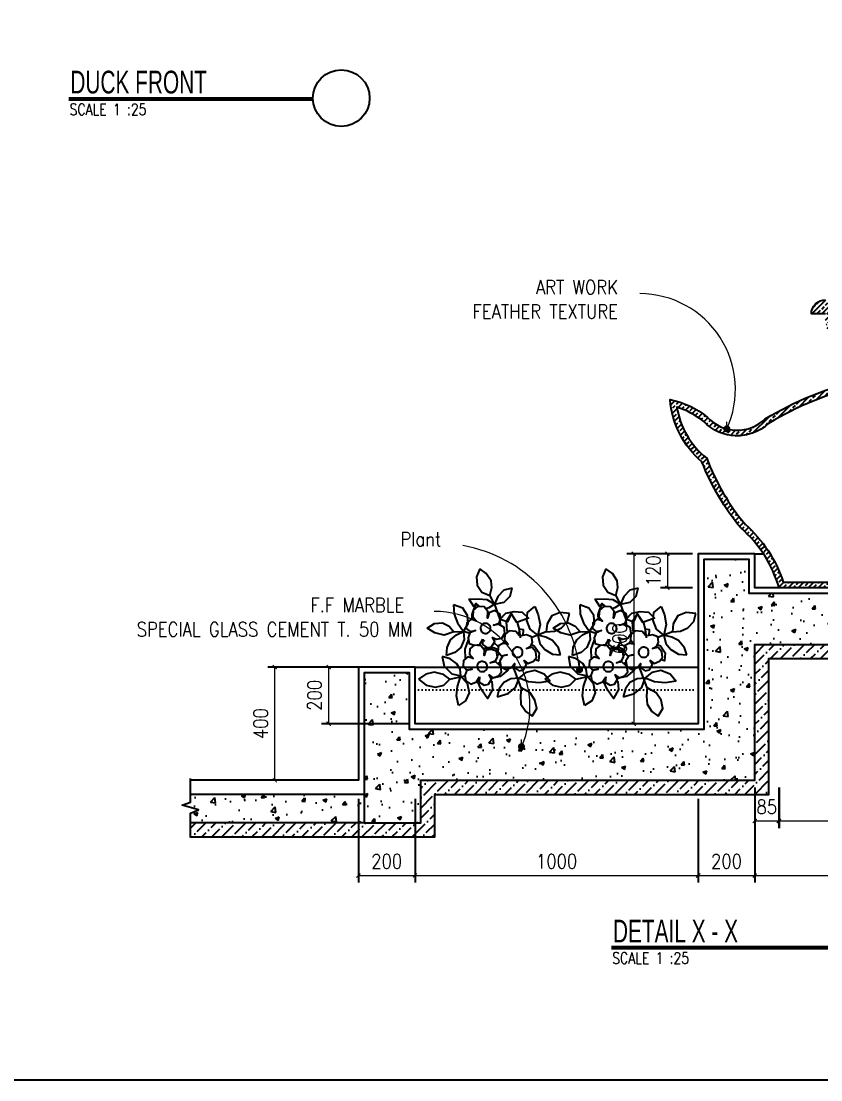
# Model space of a CAD drawing. Header units: millimetres. Extents: x -73920 to 111210, y -48963 to 87920.
# Drawn here: x 25629 to 28453, y -17319 to -13580 of the extents above; entities that cross this region are included whole.
import ezdxf
from ezdxf.enums import TextEntityAlignment as Align
from ezdxf.lldxf.tags import DXFTag

# ---------------------------------------------------------------- set-up
doc = ezdxf.new("R2010")
doc.units = ezdxf.units.MM
doc.header["$LTSCALE"] = 100
doc.header["$MEASUREMENT"] = 0
doc.linetypes.add('DOT2', pattern=[0.125, 0, -0.125])
doc.layers.add('A-DIM', color=76, linetype='Continuous', lineweight=0)
for name, color, linetype in [('A-HATCH', 251, 'Continuous'), ('A-STR', 4, 'Continuous'), ('DINDING', 20, 'Continuous'), ('KOP', 7, 'Continuous'), ('pohon', 3, 'Continuous'), ('POTONGAN', 5, 'Continuous'), ('text', 5, 'Continuous'), ('water', 150, 'DOT2')]:
    doc.layers.add(name, color=color, linetype=linetype)
doc.styles.add('DIM25', font='simplex.shx', dxfattribs={"width": 0.85, "height": 50})
doc.styles.add('W-100', font='SIMPLEX.SHX', dxfattribs={"width": 0.8, "height": 100})
tags = doc.linetypes.add('DASHDOT', pattern=[1, 0.5, -0.25, 0, -0.25]).pattern_tags.tags
tags[10:11] = [DXFTag(74, 4), DXFTag(75, 0), DXFTag(340, '0'), DXFTag(46, 1.0), DXFTag(50, 0.0), DXFTag(44, 0.0), DXFTag(45, 0.0)]
tags[8:9] = [DXFTag(74, 4), DXFTag(75, 0), DXFTag(340, '0'), DXFTag(46, 1.0), DXFTag(50, 0.0), DXFTag(44, 0.0), DXFTag(45, 0.0)]
tags[6:7] = [DXFTag(74, 4), DXFTag(75, 0), DXFTag(340, '0'), DXFTag(46, 1.0), DXFTag(50, 0.0), DXFTag(44, 0.0), DXFTag(45, 0.0)]
tags[4:5] = [DXFTag(74, 4), DXFTag(75, 0), DXFTag(340, '0'), DXFTag(46, 1.0), DXFTag(50, 0.0), DXFTag(44, 0.0), DXFTag(45, 0.0)]
doc.dimstyles.new('DIM25', dxfattribs={"dimtxt": 500, "dimasz": 1, "dimexe": 25, "dimexo": 20, "dimgap": 25, "dimtad": 1, "dimdec": 0, "dimzin": 0, "dimdsep": 46, "dimtxsty": 'DIM25', "dimblk": 'Tick', "dimcen": 0.09, "dimdle": 25, "dimclrd": 256, "dimclre": 256, "dimclrt": 1, "dimadec": 0, "dimazin": 0, "dimtfac": 1, "dimtdec": 0, "dimtix": 1, "dimtmove": 2, "dimatfit": 3, "dimldrblk": 'Tick', "dimfxl": 1, "dimtolj": 1, "dimtzin": 0, "dimlwd": 5, "dimarcsym": 0})

# ---------------------------------------------------------------- blocks, each defined once
blk = doc.blocks.new('Tick')
at = {"const_width": 4}
blk.add_lwpolyline([(-7.1, -7.1), (7.1, 7.1)], dxfattribs=at)
blk = doc.blocks.new('*D59')
at = {"layer": 'A-DIM', "lineweight": -2, "transparency": 16777216}
for p, q in [((26800, -15860.7), (26499.6, -15860.7)), ((26800, -16260.7), (26499.6, -16260.7))]:
    blk.add_line(p, q, dxfattribs=at)
at = {"layer": 'A-DIM', "lineweight": 5, "transparency": 16777216}
blk.add_line((26524.6, -16259.7), (26524.6, -15861.7), dxfattribs=at)
at = {"layer": 'DEFPOINTS', "color": 0, "lineweight": 25, "transparency": 16777216}
for p in [(26524.6, -15860.7), (26820, -15860.7), (26820, -16260.7)]:
    blk.add_point(p, dxfattribs=at)
at = {"layer": 'A-DIM', "lineweight": 5, "transparency": 16777216}
for p, rotation in [((26524.6, -15860.7), 90), ((26524.6, -16260.7), 270)]:
    blk.add_blockref('Tick', p, dxfattribs=dict(at, rotation=rotation))
at = {"layer": 'A-DIM', "color": 1, "transparency": 16777216, "insert": (26474.6, -16060.7), "char_height": 50, "attachment_point": 5, "rotation": 90, "style": 'DIM25'}
blk.add_mtext('\\A1;400', dxfattribs=at)
blk = doc.blocks.new('*D60')
at = {"layer": 'A-DIM', "lineweight": -2, "transparency": 16777216}
for p, q in [((26820, -16325.8), (26820, -16621.8)), ((27020, -16325.8), (27020, -16621.8))]:
    blk.add_line(p, q, dxfattribs=at)
at = {"layer": 'A-DIM', "lineweight": 5, "transparency": 16777216}
blk.add_line((26821, -16596.8), (27019, -16596.8), dxfattribs=at)
at = {"layer": 'DEFPOINTS', "color": 0, "lineweight": 25, "transparency": 16777216}
for p in [(26820, -16305.8), (27020, -16305.8), (27020, -16596.8)]:
    blk.add_point(p, dxfattribs=at)
at = {"layer": 'A-DIM', "lineweight": 5, "transparency": 16777216, "rotation": 180}
blk.add_blockref('Tick', (26820, -16596.8), dxfattribs=at)
at = {"layer": 'A-DIM', "lineweight": 5, "transparency": 16777216}
blk.add_blockref('Tick', (27020, -16596.8), dxfattribs=at)
at = {"layer": 'A-DIM', "color": 1, "transparency": 16777216, "insert": (26920, -16546.8), "char_height": 50, "attachment_point": 5, "style": 'DIM25'}
blk.add_mtext('\\A1;200', dxfattribs=at)
blk = doc.blocks.new('*D61')
at = {"layer": 'A-DIM', "lineweight": -2, "transparency": 16777216}
for p, q in [((27020, -16325.8), (27020, -16621.8)), ((28020, -16325.8), (28020, -16621.8))]:
    blk.add_line(p, q, dxfattribs=at)
at = {"layer": 'A-DIM', "lineweight": 5, "transparency": 16777216}
blk.add_line((27021, -16596.8), (28019, -16596.8), dxfattribs=at)
at = {"layer": 'DEFPOINTS', "color": 0, "lineweight": 25, "transparency": 16777216}
for p in [(27020, -16305.8), (28020, -16305.8), (28020, -16596.8)]:
    blk.add_point(p, dxfattribs=at)
at = {"layer": 'A-DIM', "lineweight": 5, "transparency": 16777216, "rotation": 180}
blk.add_blockref('Tick', (27020, -16596.8), dxfattribs=at)
at = {"layer": 'A-DIM', "lineweight": 5, "transparency": 16777216}
blk.add_blockref('Tick', (28020, -16596.8), dxfattribs=at)
at = {"layer": 'A-DIM', "color": 1, "transparency": 16777216, "insert": (27520, -16546.8), "char_height": 50, "attachment_point": 5, "style": 'DIM25'}
blk.add_mtext('\\A1;1000', dxfattribs=at)
blk = doc.blocks.new('*D62')
at = {"layer": 'A-DIM', "lineweight": -2, "transparency": 16777216}
for p, q in [((28020, -16325.8), (28020, -16621.8)), ((28220, -16325.8), (28220, -16621.8))]:
    blk.add_line(p, q, dxfattribs=at)
at = {"layer": 'A-DIM', "lineweight": 5, "transparency": 16777216}
blk.add_line((28021, -16596.8), (28219, -16596.8), dxfattribs=at)
at = {"layer": 'DEFPOINTS', "color": 0, "lineweight": 25, "transparency": 16777216}
for p in [(28020, -16305.8), (28220, -16305.8), (28220, -16596.8)]:
    blk.add_point(p, dxfattribs=at)
at = {"layer": 'A-DIM', "lineweight": 5, "transparency": 16777216, "rotation": 180}
blk.add_blockref('Tick', (28020, -16596.8), dxfattribs=at)
at = {"layer": 'A-DIM', "lineweight": 5, "transparency": 16777216}
blk.add_blockref('Tick', (28220, -16596.8), dxfattribs=at)
at = {"layer": 'A-DIM', "color": 1, "transparency": 16777216, "insert": (28120, -16546.8), "char_height": 50, "attachment_point": 5, "style": 'DIM25'}
blk.add_mtext('\\A1;200', dxfattribs=at)
blk = doc.blocks.new('*D63')
at = {"layer": 'A-DIM', "lineweight": -2, "transparency": 16777216}
for p, q in [((28220, -16325.8), (28220, -16621.8)), ((30020, -16325.8), (30020, -16621.8))]:
    blk.add_line(p, q, dxfattribs=at)
at = {"layer": 'A-DIM', "lineweight": 5, "transparency": 16777216}
blk.add_line((28221, -16596.8), (30019, -16596.8), dxfattribs=at)
at = {"layer": 'DEFPOINTS', "color": 0, "lineweight": 25, "transparency": 16777216}
for p in [(28220, -16305.8), (30020, -16305.8), (30020, -16596.8)]:
    blk.add_point(p, dxfattribs=at)
at = {"layer": 'A-DIM', "lineweight": 5, "transparency": 16777216, "rotation": 180}
blk.add_blockref('Tick', (28220, -16596.8), dxfattribs=at)
at = {"layer": 'A-DIM', "lineweight": 5, "transparency": 16777216}
blk.add_blockref('Tick', (30020, -16596.8), dxfattribs=at)
at = {"layer": 'A-DIM', "color": 1, "transparency": 16777216, "insert": (29120, -16546.8), "char_height": 50, "attachment_point": 5, "style": 'DIM25'}
blk.add_mtext('\\A1;1800', dxfattribs=at)
blk = doc.blocks.new('*D65')
at = {"layer": 'A-DIM', "lineweight": -2, "transparency": 16777216}
for p, q in [((27000, -15860.7), (26689.9, -15860.7)), ((27000, -16060.7), (26689.9, -16060.7))]:
    blk.add_line(p, q, dxfattribs=at)
at = {"layer": 'A-DIM', "lineweight": 5, "transparency": 16777216}
blk.add_line((26714.9, -15861.7), (26714.9, -16059.7), dxfattribs=at)
at = {"layer": 'DEFPOINTS', "color": 0, "lineweight": 25, "transparency": 16777216}
for p in [(27020, -15860.7), (26714.9, -16060.7), (27020, -16060.7)]:
    blk.add_point(p, dxfattribs=at)
at = {"layer": 'A-DIM', "lineweight": 5, "transparency": 16777216}
for p, rotation in [((26714.9, -15860.7), 90), ((26714.9, -16060.7), 270)]:
    blk.add_blockref('Tick', p, dxfattribs=dict(at, rotation=rotation))
at = {"layer": 'A-DIM', "color": 1, "transparency": 16777216, "insert": (26664.9, -15960.7), "char_height": 50, "attachment_point": 5, "rotation": 90, "style": 'DIM25'}
blk.add_mtext('\\A1;200', dxfattribs=at)
blk = doc.blocks.new('*D66')
at = {"layer": 'A-DIM', "lineweight": -2, "transparency": 16777216}
for p, q in [((28000, -15460.7), (27767.6, -15460.7)), ((28000, -16060.7), (27767.6, -16060.7))]:
    blk.add_line(p, q, dxfattribs=at)
at = {"layer": 'A-DIM', "lineweight": 5, "transparency": 16777216}
blk.add_line((27792.6, -15461.7), (27792.6, -16059.7), dxfattribs=at)
at = {"layer": 'DEFPOINTS', "color": 0, "lineweight": 25, "transparency": 16777216}
for p in [(28020, -15460.7), (27792.6, -16060.7), (28020, -16060.7)]:
    blk.add_point(p, dxfattribs=at)
at = {"layer": 'A-DIM', "lineweight": 5, "transparency": 16777216}
for p, rotation in [((27792.6, -15460.7), 90), ((27792.6, -16060.7), 270)]:
    blk.add_blockref('Tick', p, dxfattribs=dict(at, rotation=rotation))
at = {"layer": 'A-DIM', "color": 1, "transparency": 16777216, "insert": (27742.6, -15760.7), "char_height": 50, "attachment_point": 5, "rotation": 90, "style": 'DIM25'}
blk.add_mtext('\\A1;600', dxfattribs=at)
blk = doc.blocks.new('*D67')
at = {"layer": 'A-DIM', "lineweight": -2, "transparency": 16777216}
for p, q in [((28000, -15460.7), (27886.8, -15460.7)), ((28000, -15580.7), (27886.8, -15580.7))]:
    blk.add_line(p, q, dxfattribs=at)
at = {"layer": 'A-DIM', "lineweight": 5, "transparency": 16777216}
for p, q in [((27911.8, -15459.7), (27911.8, -15458.7)), ((27911.8, -15460.7), (27911.8, -15580.7)), ((27911.8, -15581.7), (27911.8, -15582.7))]:
    blk.add_line(p, q, dxfattribs=at)
at = {"layer": 'DEFPOINTS', "color": 0, "lineweight": 25, "transparency": 16777216}
for p in [(28020, -15460.7), (27911.8, -15580.7), (28020, -15580.7)]:
    blk.add_point(p, dxfattribs=at)
at = {"layer": 'A-DIM', "lineweight": 5, "transparency": 16777216}
for p, rotation in [((27911.8, -15460.7), 270), ((27911.8, -15580.7), 90)]:
    blk.add_blockref('Tick', p, dxfattribs=dict(at, rotation=rotation))
at = {"layer": 'A-DIM', "color": 1, "transparency": 16777216, "insert": (27861.8, -15520.7), "char_height": 50, "attachment_point": 5, "rotation": 90, "style": 'DIM25'}
blk.add_mtext('\\A1;120', dxfattribs=at)
blk = doc.blocks.new('*D74')
at = {"layer": 'A-DIM', "lineweight": -2, "transparency": 16777216}
for p, q in [((28305.8, -16285.6), (28305.8, -16429.3)), ((29570.5, -16285.6), (29570.5, -16429.3))]:
    blk.add_line(p, q, dxfattribs=at)
at = {"layer": 'A-DIM', "lineweight": 5, "transparency": 16777216}
blk.add_line((28306.8, -16404.3), (29569.5, -16404.3), dxfattribs=at)
at = {"layer": 'DEFPOINTS', "color": 0, "lineweight": 25, "transparency": 16777216}
for p in [(28305.8, -16265.6), (29570.5, -16265.6), (29570.5, -16404.3)]:
    blk.add_point(p, dxfattribs=at)
at = {"layer": 'A-DIM', "lineweight": 5, "transparency": 16777216, "rotation": 180}
blk.add_blockref('Tick', (28305.8, -16404.3), dxfattribs=at)
at = {"layer": 'A-DIM', "lineweight": 5, "transparency": 16777216}
blk.add_blockref('Tick', (29570.5, -16404.3), dxfattribs=at)
at = {"layer": 'A-DIM', "color": 1, "transparency": 16777216, "insert": (28938.1, -16354.3), "char_height": 50, "attachment_point": 5, "style": 'DIM25'}
blk.add_mtext('\\A1;1265', dxfattribs=at)
blk = doc.blocks.new('*D75')
at = {"layer": 'A-DIM', "lineweight": -2, "transparency": 16777216}
for p, q in [((28220, -16285.6), (28220, -16429.3)), ((28304.8, -16285.6), (28304.8, -16429.3))]:
    blk.add_line(p, q, dxfattribs=at)
at = {"layer": 'A-DIM', "lineweight": 5, "transparency": 16777216}
for p, q in [((28219, -16404.3), (28218, -16404.3)), ((28220, -16404.3), (28304.8, -16404.3)), ((28305.8, -16404.3), (28306.8, -16404.3))]:
    blk.add_line(p, q, dxfattribs=at)
at = {"layer": 'DEFPOINTS', "color": 0, "lineweight": 25, "transparency": 16777216}
for p in [(28220, -16265.6), (28304.8, -16265.6), (28304.8, -16404.3)]:
    blk.add_point(p, dxfattribs=at)
at = {"layer": 'A-DIM', "lineweight": 5, "transparency": 16777216}
blk.add_blockref('Tick', (28220, -16404.3), dxfattribs=at)
at = {"layer": 'A-DIM', "lineweight": 5, "transparency": 16777216, "rotation": 180}
blk.add_blockref('Tick', (28304.8, -16404.3), dxfattribs=at)
at = {"layer": 'A-DIM', "color": 1, "transparency": 16777216, "insert": (28262.4, -16354.3), "char_height": 50, "attachment_point": 5, "style": 'DIM25'}
blk.add_mtext('\\A1;85', dxfattribs=at)
blk = doc.blocks.new('Cut')
at = {"layer": 'A-HATCH', "linetype": 'DASHDOT'}
blk.add_lwpolyline([(0, -30), (0, 56.3), (28.2, 68.2), (-29.2, 84.3), (0, 95), (0, 178.3)], dxfattribs=at)
blk = doc.blocks.new('Kop-A3')
at = {"layer": 'KOP'}
blk.add_lwpolyline([(-196.64, 293.5), (-196.64, 13.5), (208.36, 13.5), (208.36, 293.5)], close=True, dxfattribs=at)
blk = doc.blocks.new('DOT')
blk.add_line((0, 50), (0, 100))
at = {"const_width": 50}
blk.add_lwpolyline([(0, 25, 1), (0, -25, 1)], format="xyb", close=True, dxfattribs=at)
blk = doc.blocks.new('A$C46902D6E')
at = {"layer": 'pohon', "linetype": 'Continuous'}
for points in [[(0.0386, 0.2531), (0.0482, 0.2244), (0.0434, 0.1958), (0.0243, 0.1719), (-0.0044, 0.1623), (-0.0091, 0.191), (-0.0044, 0.2149), (0.0147, 0.2387)], [(-0.0808, 0.1958), (-0.0521, 0.1862), (-0.033, 0.1623), (-0.0235, 0.1337), (-0.0569, 0.1432), (-0.076, 0.1671)], [(-0.291, 0.1241), (-0.2576, 0.1241), (-0.2289, 0.1098), (-0.2146, 0.0811), (-0.2146, 0.0524), (-0.2433, 0.0572), (-0.2672, 0.0716), (-0.2863, 0.0954)], [(-0.1668, 0.1384), (-0.1812, 0.1098), (-0.1907, 0.0763), (-0.1859, 0.0381), (-0.1573, 0.0572), (-0.1429, 0.0859), (-0.1429, 0.1145)], [(-0.0474, 0.0811), (-0.0665, 0.105), (-0.0951, 0.1145), (-0.1238, 0.1145), (-0.1477, 0.0954), (-0.1074, 0.0758), (-0.0851, 0.1055), (-0.0747, 0.0758)], [(0.0064, 0.0068), (0.0064, -0.0122), (-0.0125, -0.0217), (-0.0268, -0.0169), (-0.0363, 0.002), (-0.0268, 0.0163), (-0.041, 0.0115), (-0.06, 0.0163), (-0.0695, 0.0353), (-0.0647, 0.0542), (-0.0458, 0.0637), (-0.0268, 0.059), (-0.0458, 0.0685), (-0.0505, 0.0875), (-0.0458, 0.1017), (-0.0268, 0.1112), (-0.0078, 0.1017), (-0.003, 0.0827), (-0.003, 0.1064), (0.0112, 0.1207), (0.0349, 0.1207), (0.0492, 0.1064), (0.0492, 0.0827), (0.0349, 0.0685), (0.0539, 0.0732), (0.0681, 0.059), (0.0681, 0.04), (0.0539, 0.0305), (0.0349, 0.0353), (0.0539, 0.0258), (0.0587, 0.0068), (0.0539, -0.0122), (0.0349, -0.0169), (0.0159, -0.0122)], [(0.1199, 0.1193), (0.1151, 0.0859), (0.1007, 0.0572), (0.0769, 0.0286), (0.0625, 0.0572), (0.0673, 0.0859), (0.0864, 0.1098)], [(-0.2719, -0.024), (-0.2624, -0.0001), (-0.2385, 0.0238), (-0.2146, 0.0333), (-0.1859, 0.0381), (-0.1955, 0.0095), (-0.2146, -0.0097), (-0.2433, -0.024)], [(0.2059, 0.0286), (0.182, 0.0477), (0.1533, 0.0524), (0.1294, 0.0429), (0.1103, 0.0238), (0.1437, 0.0095), (0.1772, 0.0142)], [(0.1294, -0.0622), (0.1294, -0.0335), (0.1199, -0.0049), (0.1007, 0.0142), (0.0769, 0.0286), (0.0721, -0.0001), (0.0816, -0.0288), (0.1007, -0.0479)], [(0.0064, -0.1261), (0.0064, -0.1451), (-0.0125, -0.1546), (-0.0268, -0.1498), (-0.0363, -0.1308), (-0.0268, -0.1166), (-0.041, -0.1261), (-0.06, -0.1166), (-0.0695, -0.1024), (-0.0647, -0.0834), (-0.0458, -0.0691), (-0.0268, -0.0739), (-0.0458, -0.0644), (-0.0505, -0.0502), (-0.0458, -0.0312), (-0.0268, -0.0264), (-0.0078, -0.0312), (-0.003, -0.0502), (-0.003, -0.0312), (0.0112, -0.0169), (0.0349, -0.0169), (0.0492, -0.0312), (0.0492, -0.0502), (0.0349, -0.0644), (0.0539, -0.0596), (0.0681, -0.0739), (0.0681, -0.0929), (0.0539, -0.1071), (0.0349, -0.1024), (0.0539, -0.1071), (0.0587, -0.1261), (0.0539, -0.1451), (0.0349, -0.1546), (0.0159, -0.1451)], [(0.1437, -0.067), (0.1342, -0.1004), (0.1055, -0.1243), (0.0721, -0.1291), (0.0769, -0.1052), (0.0912, -0.0861), (0.1151, -0.0718)], [(-0.2433, -0.1195), (-0.205, -0.1291), (-0.1668, -0.1291), (-0.1334, -0.1195), (-0.1573, -0.0956), (-0.1859, -0.0861), (-0.2194, -0.0956)], [(-0.0617, -0.1912), (-0.0999, -0.1768), (-0.1238, -0.153), (-0.1334, -0.1195), (-0.1047, -0.1243), (-0.0808, -0.1386), (-0.0665, -0.1625)], [(0.0721, -0.2342), (0.0816, -0.2007), (0.0816, -0.1673), (0.0721, -0.1291), (0.0482, -0.153), (0.0386, -0.1864), (0.0482, -0.2151)], [(0.2202, -0.153), (0.1915, -0.1721), (0.1581, -0.1768), (0.1294, -0.1673), (0.1103, -0.1434), (0.1342, -0.1291), (0.1676, -0.1243), (0.1963, -0.1339)], [(-0.1907, -0.2485), (-0.205, -0.2198), (-0.1955, -0.1912), (-0.1764, -0.1673), (-0.1429, -0.153), (-0.1429, -0.1816), (-0.1477, -0.2103), (-0.1668, -0.2342)]]:
    blk.add_lwpolyline(points, close=True, dxfattribs=at)
for points in [[(-0.0044, 0.1623), (-0.0283, 0.1241), (-0.0474, 0.0811), (-0.0495, 0.0619)], [(0.0283, 0.1207), (0.0414, 0.1308), (0.0482, 0.1193), (0.0673, 0.1432), (0.0339, 0.148), (0.0052, 0.148), (-0.0235, 0.1337), (-0.0044, 0.1193), (0.0052, 0.1146)], [(0.0311, 0.1207), (0.0434, 0.1289), (0.053, 0.0907), (0.0507, 0.0724)], [(-0.0794, 0.0404), (-0.076, 0.0429), (-0.0713, 0.0763), (-0.0856, 0.105), (-0.1095, 0.0763), (-0.1178, 0.052), (-0.1245, 0.0227)], [(-0.2146, 0.0524), (-0.1651, 0.0277)], [(-0.1217, 0.0305), (-0.1075, 0.0447), (-0.0837, 0.0447), (-0.0695, 0.0305), (-0.0695, 0.0115), (-0.0837, -0.0027), (-0.0647, -0.0027), (-0.0505, -0.0122), (-0.0505, -0.0312), (-0.0647, -0.0454), (-0.0837, -0.0407), (-0.0695, -0.0454), (-0.06, -0.0644), (-0.0647, -0.0834), (-0.0837, -0.0929), (-0.1027, -0.0834), (-0.1122, -0.0691), (-0.1122, -0.0834), (-0.1312, -0.0929), (-0.1454, -0.0881), (-0.1549, -0.0691), (-0.1454, -0.0549), (-0.1597, -0.0644), (-0.1787, -0.0549), (-0.1881, -0.0407), (-0.1834, -0.0217), (-0.1692, -0.0075), (-0.1502, -0.0122), (-0.1644, -0.0027), (-0.1692, 0.0115), (-0.1644, 0.0305), (-0.1454, 0.0353), (-0.1264, 0.0305)], [(-0.134, 0.0324), (-0.1334, 0.0524), (-0.1178, 0.0534), (-0.1192, 0.033)], [(-0.0447, 0.068), (-0.0438, 0.0632)], [(-0.1664, 0.0032), (-0.1764, -0.0001), (-0.1955, -0.024), (-0.1955, -0.0526), (-0.1822, -0.0496)], [(-0.0719, 0.0091), (-0.0665, -0.0001), (-0.0665, -0.0027)], [(0.0078, 0.0041), (0.0004, -0.0001)], [(0.0402, 0.0339), (0.0398, 0.0328)], [(0.1103, 0.0238), (0.0721, 0.0286), (0.0543, 0.0241)], [(0.0571, 0.0004), (0.0577, -0.0001), (0.0673, -0.0335), (0.0625, -0.067), (0.0619, -0.0676)], [(-0.0505, -0.0155), (-0.0343, -0.0019)], [(0.0021, -0.026), (0.0004, -0.024), (-0.033, -0.0192), (-0.0505, -0.0242)], [(0.0204, -0.0169), (0.0216, -0.0136)], [(-0.1484, -0.0569), (-0.1471, -0.0575)], [(-0.0773, -0.0428), (-0.0769, -0.0424)], [(-0.0533, -0.0748), (-0.0569, -0.0718), (-0.0617, -0.0712)], [(-0.0573, -0.038), (-0.0494, -0.0458)], [(-0.0494, -0.0456), (-0.0521, -0.0431)], [(-0.1429, -0.153), (-0.1143, -0.0909), (-0.1054, -0.0793)], [(-0.0928, -0.0883), (-0.0904, -0.0956), (-0.0665, -0.1195), (-0.0348, -0.1286)], [(-0.0344, -0.1345), (-0.0378, -0.1386), (-0.0426, -0.1673), (-0.0283, -0.2007), (-0.0044, -0.1721), (0.0137, -0.1405)], [(0.1103, -0.1434), (0.0583, -0.1274)]]:
    blk.add_lwpolyline(points, dxfattribs=at)
for points in [[(0.0004, 0.0277, -0.098476), (-0.0065, 0.0291, -0.098485), (-0.0123, 0.033, -0.098498), (-0.0162, 0.0388, -0.098507), (-0.0175, 0.0457, -0.098507), (-0.0162, 0.0525, -0.098498), (-0.0123, 0.0584, -0.098485), (-0.0065, 0.0622, -0.098476), (0.0004, 0.0636, -0.098476), (0.0073, 0.0622, -0.098485), (0.0131, 0.0584, -0.098498), (0.017, 0.0525, -0.098507), (0.0184, 0.0457, -0.098507), (0.017, 0.0388, -0.098498), (0.0131, 0.033, -0.098485), (0.0073, 0.0291, -0.098476)], [(-0.1195, -0.0462, -0.098476), (-0.1264, -0.0449, -0.098485), (-0.1322, -0.041, -0.098498), (-0.1361, -0.0352, -0.098507), (-0.1374, -0.0283, -0.098507), (-0.1361, -0.0214, -0.098498), (-0.1322, -0.0156, -0.098485), (-0.1264, -0.0117, -0.098476), (-0.1195, -0.0104, -0.098476), (-0.1126, -0.0117, -0.098485), (-0.1068, -0.0156, -0.098498), (-0.1029, -0.0214, -0.098507), (-0.1015, -0.0283, -0.098507), (-0.1029, -0.0352, -0.098498), (-0.1068, -0.041, -0.098485), (-0.1126, -0.0449, -0.098476)], [(0.0004, -0.1075, -0.098476), (-0.0065, -0.1061, -0.098485), (-0.0123, -0.1022, -0.098498), (-0.0162, -0.0964, -0.098507), (-0.0175, -0.0895, -0.098507), (-0.0162, -0.0826, -0.098498), (-0.0123, -0.0768, -0.098485), (-0.0065, -0.0729, -0.098476), (0.0004, -0.0716, -0.098476), (0.0073, -0.0729, -0.098485), (0.0131, -0.0768, -0.098498), (0.017, -0.0826, -0.098507), (0.0184, -0.0895, -0.098507), (0.017, -0.0964, -0.098498), (0.0131, -0.1022, -0.098485), (0.0073, -0.1061, -0.098476)]]:
    blk.add_lwpolyline(points, format="xyb", close=True, dxfattribs=at)

msp = doc.modelspace()

# ---------------------------------------------------------------- hatches: boundary and pattern name
at = {"layer": 'A-HATCH'}
h = msp.add_hatch(dxfattribs=at)
h.set_pattern_fill('ANSI33', color=256, scale=100, style=0)
h.set_pattern_definition([(45, (34625.786, -12298.253), (-17.67767, 17.67767), []), (45, (34643.464, -12298.253), (-17.67767, 17.67767), [12.5, -6.25])])
edge = h.paths.add_edge_path()
edge.add_line((28845.00000009, -15580.68719554), (28305.75876024, -15580.68719554))
edge.add_arc((27882.67032048, -15703.17215249), 440.4615676, 16.1458366412, 49.024826521)
edge.add_arc((28836.63336813, -14822.01189905), 862.19885827, 201.32200887264, 219.51624372612, ccw=False)
edge.add_arc((28233.98773234, -14894.55892145), 313.48856702, 183.9218951403, 230.2309098173, ccw=False)
edge.add_arc((27859.49576732, -15214.86191445), 305.17157963, 50.5205249512, 78.3282596781, ccw=False)
edge.add_arc((28157.62101647, -14881.05069205), 143.14986013, 223.3489702939, 313.8827235857)
edge.add_arc((28871.47094757, -16005.61481016), 1192.05317999, 103.52120165049, 121.03745848655, ccw=False)
edge.add_arc((28783.24573569, -14594.94595227), 315.61706472, 187.0279004382, 232.877181048, ccw=False)
edge.add_line((28470.00000008, -14633.56253771), (28470.00000008, -14613.56253771))
edge.add_line((28470.00000008, -14613.56253771), (28420.00000008, -14613.56253771))
edge.add_arc((28470.00000008, -14613.56253771), 50, 90, 180, ccw=False)
edge.add_line((28470.00000008, -14563.56253771), (28520.00000008, -14563.56253771))
edge.add_line((28520.00000008, -14563.56253771), (28520.00000008, -14613.56253771))
edge.add_line((28520.00000008, -14613.56253771), (28490.00000009, -14613.56253771))
edge.add_line((28490.00000009, -14613.56253771), (28490.00000009, -14632.31422098))
edge.add_arc((28783.24573569, -14594.94595227), 295.61706472, 187.2620550621, 238.4011311238)
edge.add_line((28628.35153094, -14846.73402643), (28845.00000008, -14846.73402643))
edge.add_line((28845.00000008, -14846.73402643), (28845.00000008, -14866.73402643))
edge.add_line((28845.00000008, -14866.73402643), (28594.59693796, -14866.73402643))
edge.add_arc((28871.47094758, -16005.61481015), 1172.05317999, 103.66413246245, 120.93150028634)
edge.add_arc((28157.62101647, -14881.05069205), 163.14986013, 223.8109156266, 313.0631822334, ccw=False)
edge.add_arc((27859.49576732, -15214.86191445), 285.17157963, 50.7598308343, 72.6649993106)
edge.add_arc((28233.98773234, -14894.55892145), 293.48856702, 189.429663524, 231.2282231979)
edge.add_arc((28836.63336813, -14822.01189904), 842.19885827, 200.96701385387, 219.4050061587)
edge.add_arc((27882.67032048, -15703.17215248), 460.4615676, 18.0254501405, 48.8143459567, ccw=False)
edge.add_line((28320.53204784, -15560.68719554), (28845.00000008, -15560.68719554))
edge.add_line((28845.00000008, -15560.68719554), (28845.00000009, -15580.68719554))
h = msp.add_hatch(dxfattribs=at)
h.set_pattern_fill('AR-CONC', color=256, scale=20, style=0)
h.set_pattern_definition([(50, (3256.68, -27661.99), (143.45204, -12.55043), [15, -165]), (355, (3256.68, -27661.99), (-27.7503, 150.4384), [12, -132]), (100.4514, (3268.63, -27663.03), (115.7019, 137.8879), [12.74804, -140.2284]), (46.1842, (3256.68, -27621.99), (213.4482, -33.1038), [22.5, -247.5]), (96.6356, (3274.47, -27624.75), (186.9325, 194.8236), [19.122, -210.3426]), (351.1842, (3256.68, -27621.99), (186.9324, 194.8237), [18, -198]), (21, (3276.68, -27631.99), (119.3814, -80.5238), [15, -165]), (326, (3276.68, -27631.99), (48.6631, 145.03), [12, -132]), (71.4514, (3286.63, -27638.7), (168.0445, 64.5061), [12.74804, -140.2284]), (37.5, (3256.68, -27661.986), (2.43197, 66.57877), [0, -130.4, 0, -134, 0, -132.5]), (7.5, (3256.68, -27661.99), (52.6139, 78.88234), [0, -76.4, 0, -127.4, 0, -50.5]), (327.5, (3212.08, -27661.986), (106.76449, -4.51097), [0, -50, 0, -156, 0, -207]), (317.5, (3192.08, -27661.99), (116.63723, 20.021), [0, -65, 0, -103.6, 0, -147])])
h.paths.add_polyline_path([(28842.00000009, -15600.68719553), (28200.00000007, -15600.68719554), (28200.00000007, -15480.68719553), (28040.0000001, -15480.68719553), (28040.0000001, -16080.68719553), (27416.82315678, -16080.68719553, -0.0433262249), (27398.41598308, -16136.19717361, -0.8109630322), (27395.89014252, -16148.16404596, -1), (27395.89014252, -16135.66404596, -0.1043847745), (27398.41598308, -16136.19717361, 0.0433262249), (27416.82315678, -16080.68719553), (27000.0000001, -16080.68719553), (27000.0000001, -15880.68719554), (26840.0000001, -15880.68719554), (26840.0000001, -16410.68719553), (27040.0000001, -16410.68719553), (27040.0000001, -16260.68719553), (28220.0000001, -16260.68719553), (28220.0000001, -15780.68719554), (28842.00000009, -15780.68719553)])
h = msp.add_hatch(dxfattribs=at)
h.set_pattern_fill('ANSI36', color=256, scale=200, style=0)
h.set_pattern_definition([(45, (3256.68, -27661.986), (13.258252, 48.613591), [62.5, -12.5, 0, -12.5])])
h.paths.add_polyline_path([(27090.0000001, -16310.68719553), (28270.0000001, -16310.68719553), (28270.0000001, -15830.68719554), (28842.00000009, -15830.68719553), (28842.00000009, -15780.68719553), (28220.0000001, -15780.68719554), (28220.0000001, -16260.68719553), (27040.0000001, -16260.68719553), (27040.0000001, -16410.68719553), (26840.0000001, -16410.68719553), (26227.01306256, -16410.68719553), (26227.01306256, -16460.68719553), (27090.0000001, -16460.68719553)])
h.paths.add_polyline_path([(28215.47461827, -15849.40147996), (28309.28414208, -15849.40147996), (28309.28414208, -15924.40147996), (28215.47461827, -15924.40147996)], flags=25)
h = msp.add_hatch(dxfattribs=at)
h.set_pattern_fill('AR-CONC', color=256, scale=20, style=0)
h.set_pattern_definition([(50, (34625.79, -12298.25), (143.452, -12.5504), [15, -165]), (355, (34625.79, -12298.25), (-27.7503, 150.4384), [12, -132]), (100.4514, (34637.74, -12299.3), (115.7019, 137.888), [12.748, -140.2284]), (46.1842, (34625.79, -12258.25), (213.4482, -33.1038), [22.5, -247.5]), (96.6356, (34643.57, -12261.01), (186.9325, 194.8236), [19.122, -210.3426]), (351.1842, (34625.79, -12258.25), (186.9324, 194.8237), [18, -198]), (21, (34645.79, -12268.25), (119.3814, -80.5238), [15, -165]), (326, (34645.79, -12268.25), (48.663, 145.03), [12, -132]), (71.4514, (34655.73, -12274.96), (168.0445, 64.506), [12.748, -140.2284]), (37.5, (34625.786, -12298.253), (2.43197, 66.57877), [0, -130.4, 0, -134, 0, -132.5]), (7.5, (34625.786, -12298.25), (52.6139, 78.88234), [0, -76.4, 0, -127.4, 0, -50.5]), (327.5, (34581.186, -12298.25), (106.7645, -4.51097), [0, -50, 0, -156, 0, -207]), (317.5, (34561.19, -12298.25), (116.6372, 20.021), [0, -65, 0, -103.6, 0, -147])])
h.paths.add_polyline_path([(26840.0000001, -16310.68719553), (26227.01306256, -16310.68719553), (26227.01306256, -16315.64859156), (26197.76715334, -16326.38211191), (26255.26123536, -16342.44560356), (26227.01306256, -16354.42458436), (26227.01306256, -16410.68719553), (26840.0000001, -16410.68719553)])

# ---------------------------------------------------------------- linework, layer by layer
at = {"layer": 'A-DIM'}
for centre, radius, start, end in [((27813.48767851, -14880.07266647), 338.08680845, 335.6334956088, 89.9778290697), ((27101.5395736, -15926.94445839), 502.84734278, 6.5510121473, 79.9691705248), ((27087.91841328, -16002.42890682), 338.08680845, 335.6334956088, 89.9778290697)]:
    msp.add_arc(centre, radius, start, end, dxfattribs=at)
at = {"layer": 'A-HATCH'}
msp.add_lwpolyline([(26227.01306256, -16460.68719553), (27090.0000001, -16460.68719553), (27090.0000001, -16310.68719553), (28270.0000001, -16310.68719553), (28270.0000001, -15830.68719554), (29320.46334629, -15830.68719553)], dxfattribs=at)
at = {"layer": 'A-STR'}
for p, q in [((26840.0000001, -16310.68719553), (26227.01306256, -16310.68719553)), ((26840.0000001, -16410.68719553), (26227.01306256, -16410.68719553))]:
    msp.add_line(p, q, dxfattribs=at)
msp.add_lwpolyline([(30607.34471969, -15200.68719554), (30200.00000007, -15200.68719554), (30200.00000007, -15080.68719554), (30040.00000007, -15080.68719554), (30040.00000007, -15880.68719554), (29550.46334629, -15880.68719554), (29550.46334629, -15600.68719553), (28200.00000007, -15600.68719554), (28200.00000007, -15480.68719553), (28040.0000001, -15480.68719553), (28040.0000001, -16080.68719553), (27000.0000001, -16080.68719553), (27000.0000001, -15880.68719554), (26840.0000001, -15880.68719554), (26840.0000001, -16410.68719553), (27040.0000001, -16410.68719553), (27040.0000001, -16260.68719553), (28220.0000001, -16260.68719553), (28220.0000001, -15780.68719554), (29370.46334629, -15780.68719553)], dxfattribs=at)
at = {"layer": 'DINDING'}
for p, q in [((28220.00000007, -15460.68719553), (28250.37596116, -15460.68719553)), ((27020.0000001, -15860.68719554), (28020.0000001, -15860.68719554))]:
    msp.add_line(p, q, dxfattribs=at)
msp.add_lwpolyline([(28305.75876024, -15580.68719554), (28220.00000007, -15580.68719554), (28220.00000007, -15460.68719553), (28020.0000001, -15460.68719553), (28020.0000001, -16060.68719553), (27020.0000001, -16060.68719553), (27020.0000001, -15860.68719554), (26820.0000001, -15860.68719554), (26820.0000001, -16260.68719553), (26227.01306256, -16260.68719553)], dxfattribs=at)
at = {"layer": 'POTONGAN', "linetype": 'Continuous'}
for points in [[(28470.00000008, -14613.56253771), (28420.00000008, -14613.56253771, -0.4142135624), (28470.00000008, -14563.56253771)], [(28845.00000009, -15580.68719554), (28305.75876024, -15580.68719554, 0.1444540342), (28171.49504237, -15370.62640742, -0.0795545228), (28033.45062138, -15135.51524276, -0.2048568277), (27921.23328832, -14916.00045572, -0.1219330854), (28053.52439535, -14979.31449986, 0.4169447227), (28256.85028481, -14984.22740822, -0.0765782549), (28592.76276038, -14846.60120785, -0.2027675321)], [(28594.59693796, -14866.73402643, 0.0754859937), (28269.02046482, -15000.24817426, -0.410396331), (28039.88745173, -14993.99618595, 0.0958714478), (27944.46493802, -14942.64312403, 0.1844300511), (28050.19936797, -15123.37626365, 0.0806249377), (28185.88474471, -15356.63807309, -0.1351559681), (28320.53204784, -15560.68719554), (28845.00000008, -15560.68719554)]]:
    msp.add_lwpolyline(points, format="xyb", dxfattribs=at)
at = {"layer": 'text', "color": 4}
for p, q in [((26659.59031896, -13851.43413135), (25797.30545906, -13851.43413135)), ((26659.81734806, -13858.16794885), (25797.30545906, -13858.16794885)), ((28689.39486528, -16848.70626194), (27713.891236, -16848.70626194)), ((28689.62189437, -16855.44007944), (27713.891236, -16855.44007944))]:
    msp.add_line(p, q, dxfattribs=at)
msp.add_circle((26759.56834296, -13851.43413135), 99.97802399, dxfattribs=at)
at = {"layer": 'water'}
msp.add_line((27020.0000001, -15940.68719553), (28020.0000001, -15940.68719553), dxfattribs=at)

# ---------------------------------------------------------------- block references
at = {"layer": 'A-DIM', "xscale": 0.25, "yscale": 0.25, "zscale": 0.25}
for p in [(28121.45940774, -15019.55780562), (27601.103662, -15869.57572361), (27395.89014252, -16141.91404596)]:
    msp.add_blockref('DOT', p, dxfattribs=at)
at = {"layer": 'DINDING', "xscale": 25, "yscale": 25, "zscale": 25}
msp.add_blockref('Kop-A3', (27085.97866823, -17656.052154), dxfattribs=at)
at = {"layer": 'DINDING'}
msp.add_blockref('Cut', (26227.01306256, -16433.12396749), dxfattribs=at)
at = {"layer": 'pohon', "xscale": -1000.000000000018, "yscale": 1000, "zscale": 1000, "rotation": 354.99999999989}
for p in [(27265.40311635, -15769.80485813, 4.91846197), (27710.78871013, -15769.80485813, 4.91846197)]:
    msp.add_blockref('A$C46902D6E', p, dxfattribs=at)

# ---------------------------------------------------------------- texts
at = {"layer": 'text', "color": 7, "style": 'DIM25', "width": 0.85}
for s, p in [('ART WORK', (27736.7220274, -14544.31390064)), ('FEATHER TEXTURE', (27736.7220274, -14630.02818636)), ('Plant', (27112.22806938, -15434.11156962)), ('F.F MARBLE ', (27011.15276217, -15666.67014099)), ('SPECIAL GLASS CEMENT T. 50 MM', (27011.15276217, -15752.3844267))]:
    msp.add_text(s, height=50, dxfattribs=at).set_placement(p, align=Align.RIGHT)
at = {"layer": 'text', "color": 4, "attachment_point": 7, "style": 'W-100'}
for s, insert, char_height in [('{\\fArial Narrow|b0|i0|c0|p34;DUCK FRONT}', (25802.48860402, -13836.14361875), 80.349011026), ('{\\Fromans|c0;SCALE 1 :25}', (25799.89703154, -13911.2954725), 40.174505513), ('{\\fArial Narrow|b0|i0|c0|p34;DETAIL X - X}', (27719.07438097, -16833.41574934), 80.349011026), ('{\\Fromans|c0;SCALE 1 :25}', (27716.48280848, -16908.56760309), 40.174505513)]:
    msp.add_mtext(s, dxfattribs=dict(at, insert=insert, char_height=char_height))

# ---------------------------------------------------------------- dimensions: what is measured, and where the dimension line sits
at = {"layer": 'A-DIM'}
for base, p1, p2, angle, picture, middle in [((27792.55125187, -16060.68719553), (28020.0000001, -15460.68719553), (28020.0000001, -16060.68719553), 90, '*D66', (27742.55125187, -15760.68719553)), ((27911.79252246, -15580.68719554), (28020.0000001, -15460.68719553), (28020.0000001, -15580.68719554), 90, '*D67', (27861.79252246, -15520.68719553)), ((26524.59980162, -15860.68719554), (26820.0000001, -16260.68719553), (26820.0000001, -15860.68719554), 90, '*D59', (26474.59980162, -16060.68719553)), ((26714.85981464, -16060.68719553), (27020.0000001, -15860.68719554), (27020.0000001, -16060.68719553), 90, '*D65', (26664.85981464, -15960.68719553)), ((28304.75876024, -16404.33925096), (28220.0000001, -16265.63303052), (28304.75876024, -16265.63303052), 180, '*D75', (28262.37938017, -16354.33925096)), ((29570.46334629, -16404.33925096), (28305.75876024, -16265.63303052), (29570.46334629, -16265.63303052), 180, '*D74', (28938.11105327, -16354.33925096))]:
    dim = msp.add_linear_dim(base=base, p1=p1, p2=p2, angle=angle, dimstyle='DIM25', dxfattribs=at)
    dim.commit()
    dim.dimension.update_dxf_attribs({"geometry": picture, "text_midpoint": middle})
for base, p1, p2, picture, middle in [((27020.0000001, -16596.81762715), (26820.0000001, -16305.83738427), (27020.0000001, -16305.83738427), '*D60', (26920.0000001, -16546.81762715)), ((28020.0000001, -16596.81762715), (27020.0000001, -16305.83738427), (28020.0000001, -16305.83738427), '*D61', (27520.0000001, -16546.81762715)), ((28220.00000007, -16596.81762715), (28020.0000001, -16305.83738427), (28220.00000007, -16305.83738427), '*D62', (28120.00000009, -16546.81762715)), ((30020.00000007, -16596.81762715), (28220.00000007, -16305.83738427), (30020.00000007, -16305.83738427), '*D63', (29120.00000007, -16546.81762715))]:
    dim = msp.add_linear_dim(base=base, p1=p1, p2=p2, dimstyle='DIM25', dxfattribs=at)
    dim.commit()
    dim.dimension.update_dxf_attribs({"geometry": picture, "text_midpoint": middle})

doc.saveas('drawing.dxf')
